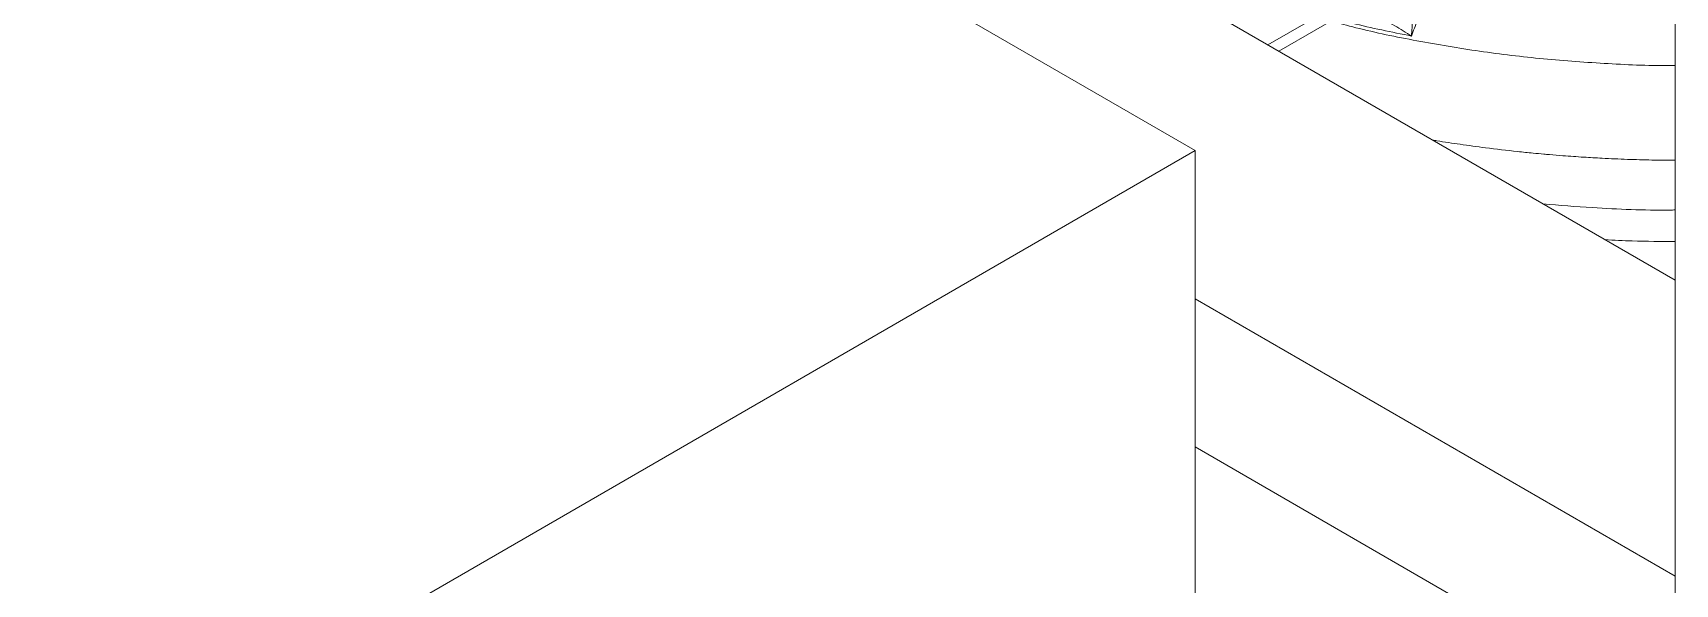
# Model space of a CAD drawing. Header units: millimetres. Extents: x 169 to 14583, y -399 to 10804.
# Drawn here: x 1679.1 to 2041.9, y 7508 to 7629.6 of the extents above; entities that cross this region are included whole.
import ezdxf

# ---------------------------------------------------------------- set-up
doc = ezdxf.new("R2010")
doc.units = ezdxf.units.MM
doc.header["$LTSCALE"] = 35

msp = doc.modelspace()

# ---------------------------------------------------------------- linework, layer by layer
at = {"color": 7, "linetype": 'Continuous', "lineweight": 18}
for p, q in [((2041.877, 7290.161), (2041.877, 8375.283)), ((1299.415, 7971.046), (1935.811, 7603.662)), ((2041.877, 7575.051), (1525.69, 7873.04)), ((1951.924, 7626.98), (1973.939, 7639.689)), ((1954.336, 7625.587), (1970.646, 7635.003)), ((1313.558, 7244.443), (1935.811, 7603.662)), ((1935.811, 7342.369), (1935.811, 7603.662)), ((1935.811, 7570.969), (2041.877, 7509.738)), ((1935.811, 7538.307), (2041.877, 7477.076))]:
    msp.add_line(p, q, dxfattribs=at)
for points, knots in [([(1971.367, 7635.392), (1971.953, 7635.172), (1973.554, 7634.57), (1976.433, 7633.139), (1979.959, 7631.231), (1982.406, 7629.702), (1983.643, 7628.929)], [0, 0, 0, 0, 0.1421662, 0.3881462, 0.6908404, 1, 1, 1, 1]), ([(1983.643, 7628.929), (1983.711, 7630.129), (1983.842, 7632.421), (1983.907, 7634.585), (1983.938, 7635.616)], [0, 0, 0, 0, 0.5240057, 1, 1, 1, 1]), ([(1983.643, 7628.929), (1984.056, 7630.068), (1984.794, 7632.104), (1985.538, 7634.142), (1985.865, 7635.039)], [0, 0, 0, 0, 0.5600021, 1, 1, 1, 1]), ([(2041.877, 7622.417), (2041.742, 7622.415), (2036.805, 7622.345), (2027.066, 7622.785), (2012.767, 7623.79), (1998.64, 7625.483), (1984.802, 7627.803), (1973.835, 7630.057), (1967.67, 7631.737), (1965.849, 7632.233)], [0, 0, 0, 0, 0.00519132, 0.18875944, 0.37232756, 0.55589568, 0.73946379, 0.92303191, 1, 1, 1, 1]), ([(1966.806, 7632.785), (1968.052, 7632.444), (1973.512, 7630.949), (1979.23, 7629.809), (1983.643, 7628.929)], [0, 0, 0, 0, 0.2283376, 1, 1, 1, 1]), ([(1988.279, 7605.992), (1988.593, 7605.939), (1990.612, 7605.597), (1994.499, 7605.018), (2000.442, 7604.201), (2005.831, 7603.571), (2010.144, 7603.133), (2012.491, 7602.915), (2014.684, 7602.722), (2017.625, 7602.483), (2021.501, 7602.209), (2026.242, 7601.934), (2031.249, 7601.716), (2036.631, 7601.557), (2040.154, 7601.526), (2041.877, 7601.51)], [0, 0, 0, 0, 0.0180559, 0.116184, 0.2216602, 0.3554695, 0.4197519, 0.4635094, 0.4867411, 0.5422687, 0.6275566, 0.7024055, 0.8054066, 0.9048117, 1, 1, 1, 1]), ([(2041.877, 7590.557), (2041.472, 7590.551), (2035.381, 7590.465), (2025.603, 7590.849), (2016.337, 7591.599), (2012.703, 7591.893)], [0, 0, 0, 0, 0.04150367, 0.62407575, 1, 1, 1, 1]), ([(2026.352, 7584.014), (2028.37, 7583.905), (2033.532, 7583.628), (2038.719, 7583.618), (2041.877, 7583.612)], [0, 0, 0, 0, 0.3909026, 1, 1, 1, 1])]:
    msp.add_open_spline(points, degree=3, knots=knots, dxfattribs=at)

doc.saveas('drawing.dxf')
